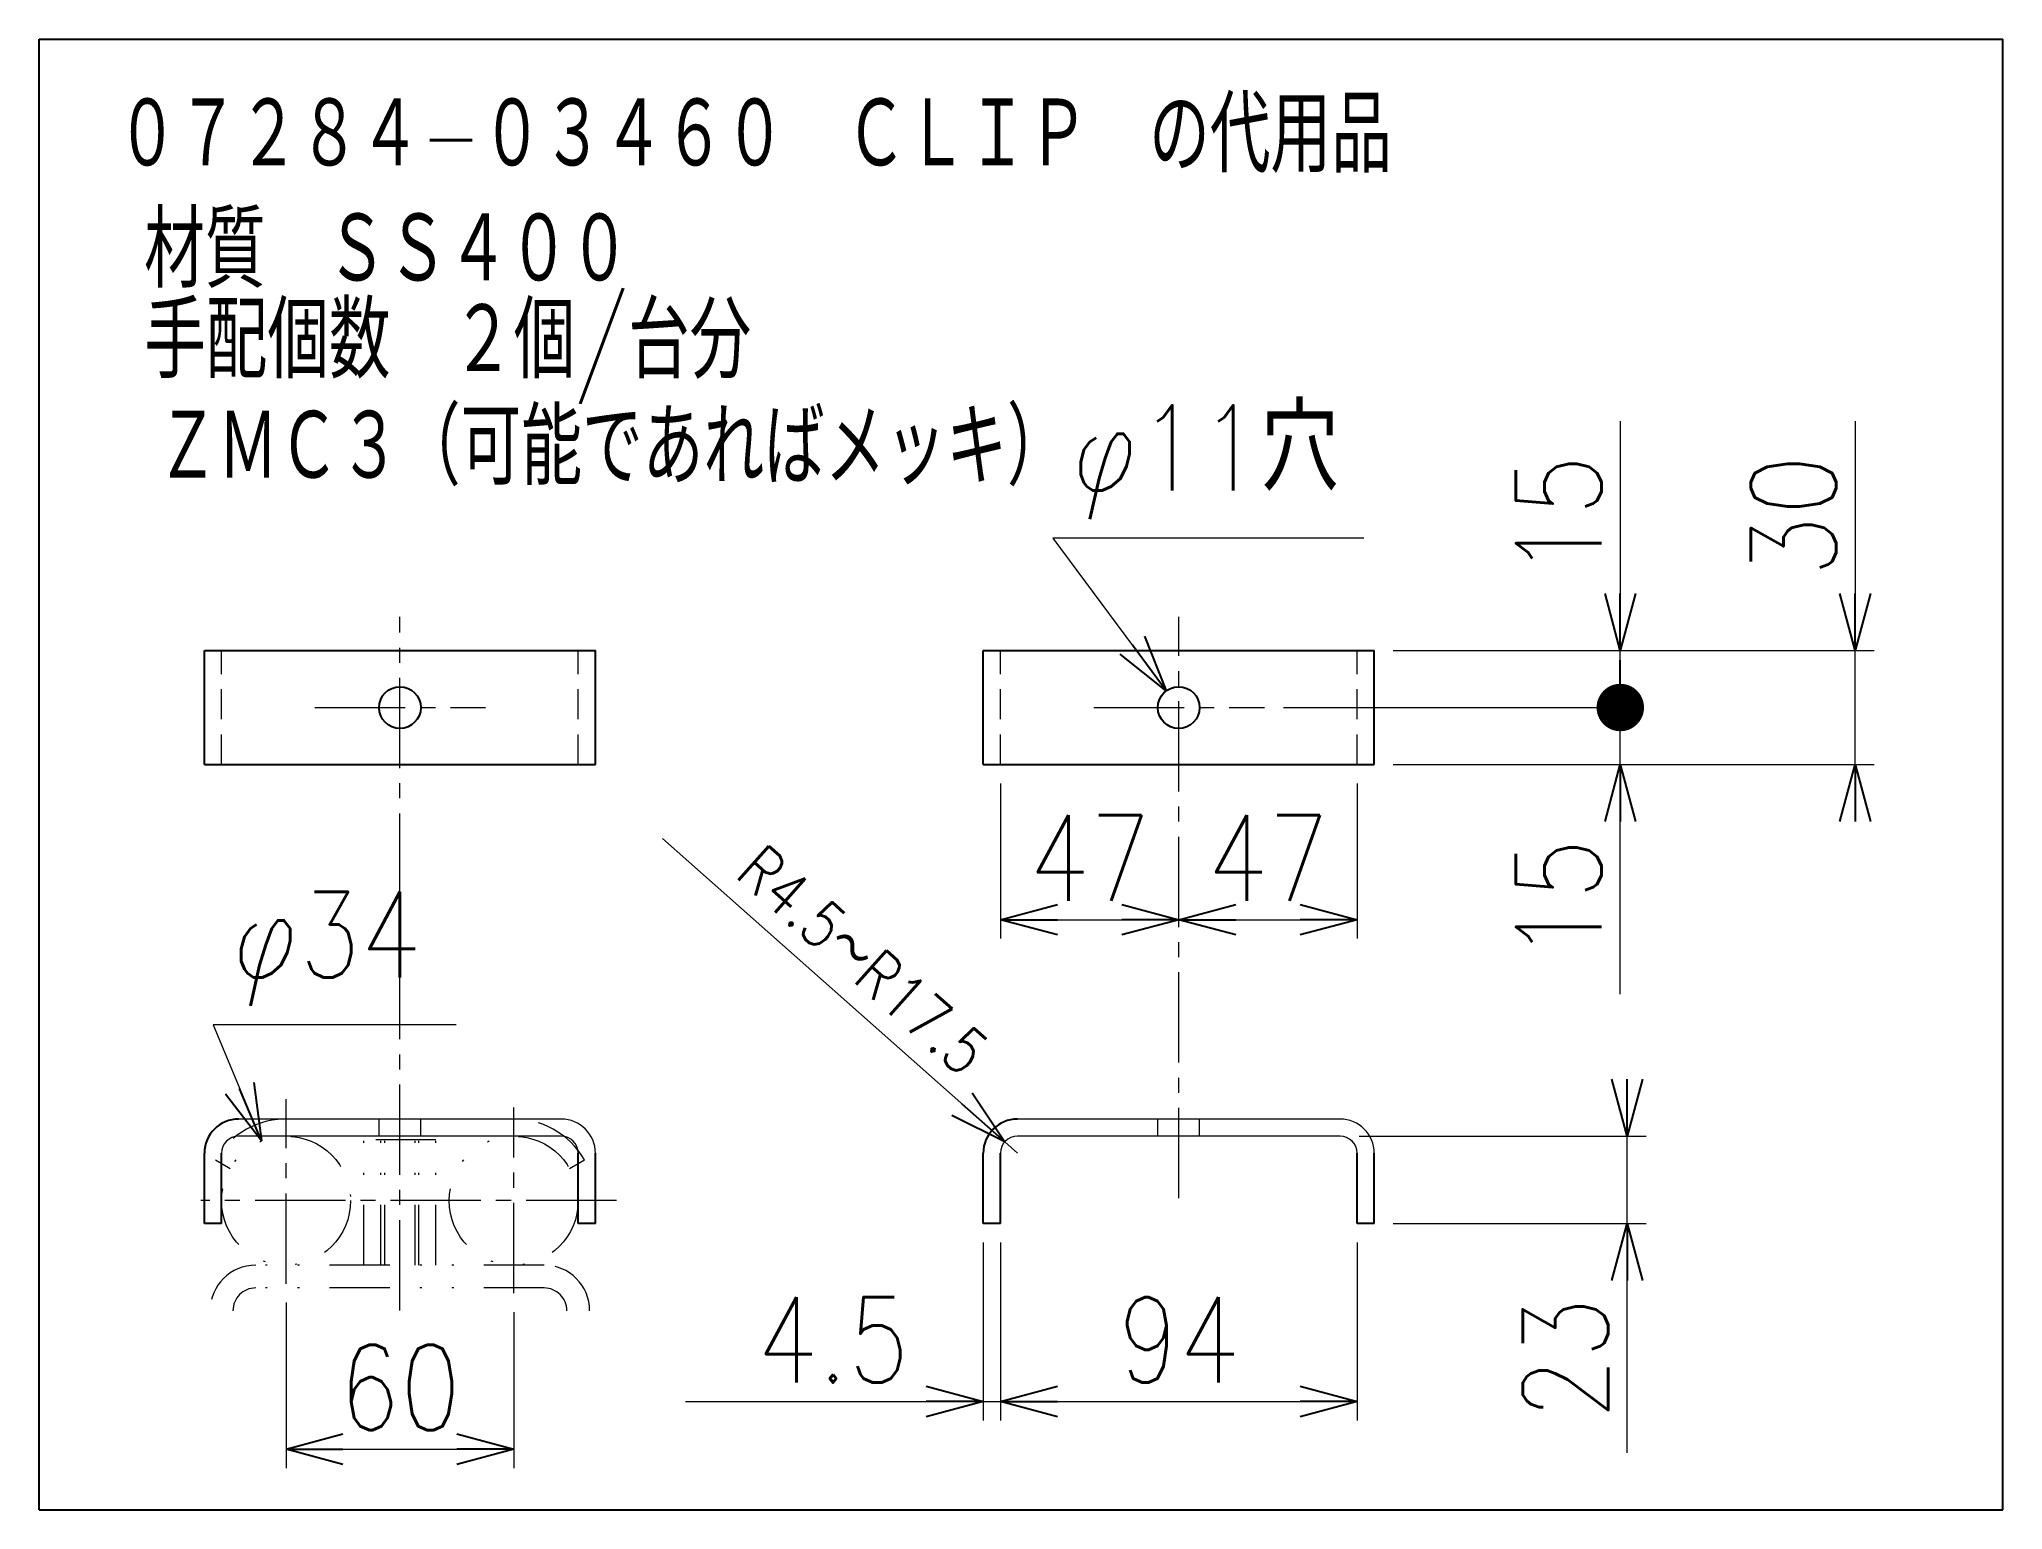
# Model space of a CAD drawing. Header units: millimetres. Extents: x -14999406 to 483, y -318 to 426.
# Drawn here: x -1692.8 to -1589.3, y 5.8 to 83.3 of the extents above.
import ezdxf
from ezdxf.enums import TextEntityAlignment as Align

# ---------------------------------------------------------------- set-up
doc = ezdxf.new("R2010")
doc.units = ezdxf.units.MM
doc.header["$LTSCALE"] = 0.25
for name, pattern in [('CENTER2', [28.575, 19.05, -3.175, 3.175, -3.175]), ('DASHED2', [9.525, 6.35, -3.175]), ('DIVIDE', [31.75, 12.7, -6.35, 0, -6.35, 0, -6.35])]:
    doc.linetypes.add(name, pattern=pattern)
doc.layers.add('Layer0016', color=7, linetype='Continuous')
doc.styles.add('dcStyle0', font='txt.shx', dxfattribs={"width": 0.833333, "bigfont": 'bigfont'})
doc.dimstyles.new('dc_Diam06', dxfattribs={"dimtxt": 4.5, "dimasz": 3.000002, "dimexe": 1, "dimexo": 1, "dimgap": 1, "dimtad": 2, "dimtih": 1, "dimtoh": 1, "dimdec": 1, "dimdsep": 46, "dimtxsty": 'dcStyle0', "dimblk1": 'OPEN30', "dimblk2": 'OPEN30', "dimsah": 1, "dimcen": 0.09, "dimclrd": 7, "dimclre": 7, "dimclrt": 7, "dimadec": 0, "dimazin": 2, "dimtfac": 1, "dimtdec": 4, "dimtofl": 0, "dimtmove": 0, "dimatfit": 3, "dimfxl": 1, "dimarcsym": 1})
doc.dimstyles.new('dc_Radial05', dxfattribs={"dimtxt": 2.4, "dimasz": 3.000002, "dimexe": 1, "dimexo": 1, "dimgap": 1, "dimtad": 3, "dimdec": 1, "dimdsep": 46, "dimtxsty": 'dcStyle0', "dimblk1": 'OPEN30', "dimblk2": 'OPEN30', "dimsah": 1, "dimcen": 0.09, "dimclrd": 7, "dimclre": 7, "dimclrt": 7, "dimadec": 0, "dimazin": 2, "dimtfac": 1, "dimtdec": 4, "dimtmove": 0, "dimatfit": 0, "dimfxl": 1, "dimarcsym": 1})
doc.dimstyles.new('dc_Rotated', dxfattribs={"dimtxt": 4.5, "dimasz": 3.000002, "dimexe": 1, "dimexo": 1, "dimgap": 1, "dimtad": 3, "dimdec": 1, "dimdsep": 46, "dimtxsty": 'dcStyle0', "dimblk1": 'OPEN30', "dimblk2": 'OPEN30', "dimsah": 1, "dimcen": 0.09, "dimclrd": 7, "dimclre": 7, "dimclrt": 7, "dimadec": 0, "dimazin": 2, "dimtfac": 1, "dimtdec": 4, "dimtmove": 0, "dimatfit": 3, "dimfxl": 1, "dimarcsym": 1})
doc.dimstyles.new('dc_Rotated_F2', dxfattribs={"dimtxt": 4.5, "dimasz": 3.000002, "dimexe": 1, "dimexo": 1, "dimgap": 1, "dimtad": 3, "dimdec": 1, "dimdsep": 46, "dimtxsty": 'dcStyle0', "dimblk1": 'OPEN30', "dimblk2": 'OPEN30', "dimsah": 1, "dimcen": 0.09, "dimse1": 1, "dimclrd": 7, "dimclre": 7, "dimclrt": 7, "dimadec": 0, "dimazin": 2, "dimtfac": 1, "dimtdec": 4, "dimtmove": 0, "dimatfit": 3, "dimfxl": 1, "dimarcsym": 1})
doc.dimstyles.new('dc_Rotated_F3', dxfattribs={"dimtxt": 4.5, "dimasz": 3.000002, "dimexe": 1, "dimexo": 1, "dimgap": 1, "dimtad": 3, "dimdec": 1, "dimdsep": 46, "dimtxsty": 'dcStyle0', "dimblk1": 'OPEN30', "dimblk2": 'OPEN30', "dimsah": 1, "dimcen": 0.09, "dimse2": 1, "dimclrd": 7, "dimclre": 7, "dimclrt": 7, "dimadec": 0, "dimazin": 2, "dimtfac": 1, "dimtdec": 4, "dimtmove": 0, "dimatfit": 3, "dimfxl": 1, "dimarcsym": 1})

# ---------------------------------------------------------------- blocks, each defined once
blk = doc.blocks.new('_Open30')
at = {"color": 0, "linetype": 'ByBlock', "lineweight": -2}
for p, q in [((-1, 0.267949), (0, 0)), ((0, 0), (-1, -0.267949)), ((0, 0), (-1, 0))]:
    blk.add_line(p, q, dxfattribs=at)
blk = doc.blocks.new('*D2')
at = {"layer": 'Layer0016', "color": 7, "linetype": 'Continuous', "lineweight": 13}
for p, q in [((-1627.24, 48.08), (-1608.48, 48.08)), ((-1609.48, 45.08), (-1609.48, 48.08)), ((-1621.45, 45.08), (-1608.48, 45.08)), ((-1609.48, 32.98), (-1609.48, 45.08))]:
    blk.add_line(p, q, dxfattribs=at)
at = {"layer": 'Layer0016', "color": 7, "xscale": 3.000002807615286, "yscale": 2.999989368223643, "rotation": 90}
blk.add_blockref('_Open30', (-1609.48, 45.08), dxfattribs=at)
at = {"layer": 'Layer0016', "color": 7, "insert": (-1610.48, 41.18), "char_height": 4.5, "attachment_point": 9, "rotation": 90, "style": 'dcStyle0'}
blk.add_mtext('\\T1.00;15', dxfattribs=at)
blk = doc.blocks.new('_Dot')
at = {"color": 0, "linetype": 'ByBlock', "lineweight": -2}
blk.add_line((-0.5, 0), (-1, 0), dxfattribs=at)
at = {"color": 0, "linetype": 'ByBlock', "const_width": 0.5}
blk.add_lwpolyline([(-0.25, 0, 1), (0.25, 0, 1)], format="xyb", close=True, dxfattribs=at)
blk = doc.blocks.new('*D3')
at = {"layer": 'Layer0016', "color": 7, "linetype": 'Continuous', "lineweight": 13}
for p, q in [((-1609.48, 63.17), (-1609.48, 51.08)), ((-1621.45, 51.08), (-1608.48, 51.08)), ((-1609.48, 48.08), (-1609.48, 51.08)), ((-1627.24, 48.08), (-1608.48, 48.08))]:
    blk.add_line(p, q, dxfattribs=at)
at = {"layer": 'Layer0016', "color": 7, "rotation": 270}
for name, p, xscale, yscale in [('_Open30', (-1609.48, 51.08), 3.000002807615286, 2.999989368223643), ('_Dot', (-1609.48, 48.08), 2.5, 2.5)]:
    blk.add_blockref(name, p, dxfattribs=dict(at, xscale=xscale, yscale=yscale))
at = {"layer": 'Layer0016', "color": 7, "insert": (-1610.48, 54.97), "char_height": 4.5, "attachment_point": 7, "rotation": 90, "style": 'dcStyle0'}
blk.add_mtext('\\T1.00;15', dxfattribs=at)
blk = doc.blocks.new('DC_IMAGEDIMGROUP_1')
at = {"layer": 'Layer0016', "color": 7, "linetype": 'Continuous', "lineweight": 13}
for p, q in [((-1597.1, 63.17), (-1597.1, 51.08)), ((-1621.45, 51.08), (-1596.1, 51.08)), ((-1597.1, 45.08), (-1597.1, 51.08)), ((-1621.45, 45.08), (-1596.1, 45.08)), ((-1597.1, 44.08), (-1597.1, 45.08))]:
    blk.add_line(p, q, dxfattribs=at)
at = {"layer": 'Layer0016', "color": 7, "xscale": 3.000002807615286, "yscale": 2.999989368223643}
for p, rotation in [((-1597.1, 51.08), 270), ((-1597.1, 45.08), 90)]:
    blk.add_blockref('_Open30', p, dxfattribs=dict(at, rotation=rotation))
at = {"layer": 'Layer0016', "color": 7, "insert": (-1598.1, 54.97), "char_height": 4.5, "attachment_point": 7, "rotation": 90, "style": 'dcStyle0'}
blk.add_mtext('\\T1.00;30', dxfattribs=at)
blk = doc.blocks.new('*D5')
at = {"layer": 'Layer0016', "color": 7, "linetype": 'Continuous', "lineweight": 13}
for p, q in [((-1643.06, 19.89), (-1643.06, 10.51)), ((-1642.15, 19.89), (-1642.15, 10.51)), ((-1658.76, 11.51), (-1643.06, 11.51)), ((-1643.06, 11.51), (-1642.15, 11.51))]:
    blk.add_line(p, q, dxfattribs=at)
at = {"layer": 'Layer0016', "color": 7, "xscale": 3.000002807615286, "yscale": 2.999989368223643, "rotation": 360}
blk.add_blockref('_Open30', (-1643.06, 11.51), dxfattribs=at)
at = {"layer": 'Layer0016', "color": 7, "insert": (-1646.96, 12.51), "char_height": 4.5, "attachment_point": 9, "style": 'dcStyle0'}
blk.add_mtext('\\T1.00;4.5', dxfattribs=at)
blk = doc.blocks.new('*D6')
at = {"layer": 'Layer0016', "color": 7, "linetype": 'Continuous', "lineweight": 13}
for p, q in [((-1642.15, 19.89), (-1642.15, 10.51)), ((-1623.35, 19.89), (-1623.35, 10.51)), ((-1642.15, 11.51), (-1623.35, 11.51))]:
    blk.add_line(p, q, dxfattribs=at)
at = {"layer": 'Layer0016', "color": 7, "xscale": 3.000002807615286, "yscale": 2.999989368223643}
for p, rotation in [((-1642.15, 11.51), 180), ((-1623.35, 11.51), 360)]:
    blk.add_blockref('_Open30', p, dxfattribs=dict(at, rotation=rotation))
at = {"layer": 'Layer0016', "color": 7, "insert": (-1632.75, 12.51), "char_height": 4.5, "attachment_point": 8, "style": 'dcStyle0'}
blk.add_mtext('\\T1.00;94', dxfattribs=at)
blk = doc.blocks.new('DC_IMAGEDIMGROUP_2')
at = {"layer": 'Layer0016', "color": 7, "linetype": 'Continuous', "lineweight": 13}
for p, q in [((-1609.12, 26.49), (-1609.12, 25.49)), ((-1623.25, 25.49), (-1608.12, 25.49)), ((-1609.12, 20.89), (-1609.12, 25.49)), ((-1621.45, 20.89), (-1608.12, 20.89)), ((-1609.12, 8.8), (-1609.12, 20.89))]:
    blk.add_line(p, q, dxfattribs=at)
at = {"layer": 'Layer0016', "color": 7, "xscale": 3.000002807615286, "yscale": 2.999989368223643}
for p, rotation in [((-1609.12, 25.49), 270), ((-1609.12, 20.89), 90)]:
    blk.add_blockref('_Open30', p, dxfattribs=dict(at, rotation=rotation))
at = {"layer": 'Layer0016', "color": 7, "insert": (-1610.12, 17), "char_height": 4.5, "attachment_point": 9, "rotation": 90, "style": 'dcStyle0'}
blk.add_mtext('\\T1.00;23', dxfattribs=at)
blk = doc.blocks.new('*D8')
at = {"layer": 'Layer0016', "color": 7, "linetype": 'Continuous', "lineweight": 13}
for p in [(-1659.96, 41.18), (-1641.25, 24.59)]:
    blk.add_line(p, (-1641.93, 25.19), dxfattribs=at)
at = {"layer": 'Layer0016', "color": 7, "xscale": 3.000002807615286, "yscale": 2.999989368223643, "rotation": 318.432318794415}
blk.add_blockref('_Open30', (-1641.93, 25.19), dxfattribs=at)
at = {"layer": 'Layer0016', "color": 7, "insert": (-1644.18, 28.53), "char_height": 2.4, "attachment_point": 9, "rotation": 318.4323, "style": 'dcStyle0'}
blk.add_mtext('\\T1.00;R4.5～R17.5', dxfattribs=at)
blk = doc.blocks.new('*D9')
at = {"layer": 'Layer0016', "color": 7, "linetype": 'Continuous', "lineweight": 13}
for p, q in [((-1639.4, 57.01), (-1633.41, 48.96)), ((-1623, 57.01), (-1639.4, 57.01))]:
    blk.add_line(p, q, dxfattribs=at)
at = {"layer": 'Layer0016', "color": 7, "xscale": 3.000002807615286, "yscale": 2.999989368223643, "rotation": 306.6337068034073}
blk.add_blockref('_Open30', (-1633.41, 48.96), dxfattribs=at)
at = {"layer": 'Layer0016', "color": 7, "insert": (-1638.4, 58.01), "char_height": 4.5, "attachment_point": 7, "style": 'dcStyle0'}
blk.add_mtext('\\T1.00;φ11穴', dxfattribs=at)
blk = doc.blocks.new('*D10')
at = {"layer": 'Layer0016', "color": 7, "linetype": 'Continuous', "lineweight": 13}
for p, q in [((-1642.15, 44.08), (-1642.15, 35.9)), ((-1642.15, 36.9), (-1632.75, 36.9))]:
    blk.add_line(p, q, dxfattribs=at)
at = {"layer": 'Layer0016', "color": 7, "xscale": 3.000002807615286, "yscale": 2.999989368223643}
for p, rotation in [((-1642.15, 36.9), 180), ((-1632.75, 36.9), 360)]:
    blk.add_blockref('_Open30', p, dxfattribs=dict(at, rotation=rotation))
at = {"layer": 'Layer0016', "color": 7, "insert": (-1637.45, 37.9), "char_height": 4.5, "attachment_point": 8, "style": 'dcStyle0'}
blk.add_mtext('\\T1.00;47', dxfattribs=at)
blk = doc.blocks.new('*D11')
at = {"layer": 'Layer0016', "color": 7, "linetype": 'Continuous', "lineweight": 13}
for p, q in [((-1623.35, 44.08), (-1623.35, 35.9)), ((-1632.75, 36.9), (-1623.35, 36.9))]:
    blk.add_line(p, q, dxfattribs=at)
at = {"layer": 'Layer0016', "color": 7, "xscale": 3.000002807615286, "yscale": 2.999989368223643}
for p, rotation in [((-1632.75, 36.9), 180), ((-1623.35, 36.9), 360)]:
    blk.add_blockref('_Open30', p, dxfattribs=dict(at, rotation=rotation))
at = {"layer": 'Layer0016', "color": 7, "insert": (-1628.05, 37.9), "char_height": 4.5, "attachment_point": 8, "style": 'dcStyle0'}
blk.add_mtext('\\T1.00;47', dxfattribs=at)
blk = doc.blocks.new('*D12')
at = {"layer": 'Layer0016', "color": 7, "linetype": 'Continuous', "lineweight": 13}
for p, q in [((-1679.81, 16.72), (-1679.81, 8)), ((-1667.81, 16.22), (-1667.81, 8)), ((-1679.81, 9), (-1667.81, 9))]:
    blk.add_line(p, q, dxfattribs=at)
at = {"layer": 'Layer0016', "color": 7, "xscale": 3.000002807615286, "yscale": 2.999989368223643}
for p, rotation in [((-1679.81, 9), 180), ((-1667.81, 9), 360)]:
    blk.add_blockref('_Open30', p, dxfattribs=dict(at, rotation=rotation))
at = {"layer": 'Layer0016', "color": 7, "insert": (-1673.81, 10), "char_height": 4.5, "attachment_point": 8, "style": 'dcStyle0'}
blk.add_mtext('\\T1.00;60', dxfattribs=at)
blk = doc.blocks.new('*D13')
at = {"layer": 'Layer0016', "color": 7, "linetype": 'Continuous', "lineweight": 13}
for p, q in [((-1683.65, 31.36), (-1681.11, 25.24)), ((-1670.85, 31.36), (-1683.65, 31.36))]:
    blk.add_line(p, q, dxfattribs=at)
at = {"layer": 'Layer0016', "color": 7, "xscale": 3.000002807615286, "yscale": 2.999989368223643, "rotation": 292.49200224124}
blk.add_blockref('_Open30', (-1681.11, 25.24), dxfattribs=at)
at = {"layer": 'Layer0016', "color": 7, "insert": (-1682.65, 32.36), "char_height": 4.5, "attachment_point": 7, "style": 'dcStyle0'}
blk.add_mtext('\\T1.00;φ34', dxfattribs=at)

msp = doc.modelspace()

# ---------------------------------------------------------------- linework, layer by layer
at = {"layer": 'Layer0016', "color": 7, "linetype": 'Continuous', "lineweight": 25}
for p, q in [((-1692.817, 83.294), (-1589.323, 83.294)), ((-1692.817, 5.806), (-1692.817, 83.294)), ((-1589.323, 5.806), (-1589.323, 83.294)), ((-1684.11, 45.077), (-1684.11, 51.077)), ((-1684.11, 51.077), (-1663.505, 51.077)), ((-1663.505, 45.077), (-1663.505, 51.077)), ((-1643.058, 45.077), (-1643.058, 51.077)), ((-1643.058, 51.077), (-1622.452, 51.077)), ((-1622.452, 45.077), (-1622.452, 51.077)), ((-1684.11, 45.077), (-1663.505, 45.077)), ((-1643.058, 45.077), (-1622.452, 45.077)), ((-1684.11, 20.894), (-1684.11, 24.594)), ((-1683.208, 20.894), (-1683.208, 24.594)), ((-1664.408, 20.894), (-1664.408, 24.594)), ((-1663.505, 20.894), (-1663.505, 24.594)), ((-1643.058, 20.894), (-1643.058, 24.594)), ((-1642.155, 20.894), (-1642.155, 24.594)), ((-1623.355, 20.894), (-1623.355, 24.594)), ((-1622.452, 20.894), (-1622.452, 24.594)), ((-1683.208, 20.894), (-1684.11, 20.894)), ((-1663.505, 20.894), (-1664.408, 20.894)), ((-1642.155, 20.894), (-1643.058, 20.894)), ((-1622.452, 20.894), (-1623.355, 20.894)), ((-1692.817, 5.806), (-1589.323, 5.806))]:
    msp.add_line(p, q, dxfattribs=at)
at = {"layer": 'Layer0016', "color": 7, "linetype": 'CENTER2', "lineweight": 13}
for p, q in [((-1673.808, 16.308), (-1673.808, 52.852)), ((-1632.755, 22.222), (-1632.755, 52.852)), ((-1678.289, 48.077), (-1669.289, 48.077)), ((-1637.236, 48.077), (-1628.236, 48.077)), ((-1679.808, 17.716), (-1679.808, 27.446)), ((-1667.808, 17.219), (-1667.808, 27.007)), ((-1662.394, 22.094), (-1684.302, 22.094))]:
    msp.add_line(p, q, dxfattribs=at)
at = {"layer": 'Layer0016', "color": 7, "linetype": 'DASHED2', "lineweight": 13}
for p, q in [((-1683.208, 45.077), (-1683.208, 51.077)), ((-1664.408, 45.077), (-1664.408, 51.077)), ((-1642.155, 45.077), (-1642.155, 51.077)), ((-1623.355, 45.077), (-1623.355, 51.077)), ((-1674.908, 25.494), (-1674.908, 26.394)), ((-1672.708, 25.494), (-1672.708, 26.394)), ((-1633.855, 25.494), (-1633.855, 26.394)), ((-1631.655, 25.494), (-1631.655, 26.394))]:
    msp.add_line(p, q, dxfattribs=at)
at = {"layer": 'Layer0016', "color": 7, "linetype": 'Continuous', "lineweight": 13}
for p, q in [((-1665.305, 26.394), (-1682.31, 26.394)), ((-1624.252, 26.394), (-1641.258, 26.394)), ((-1665.308, 25.494), (-1682.308, 25.494)), ((-1624.255, 25.494), (-1641.255, 25.494))]:
    msp.add_line(p, q, dxfattribs=at)
at = {"layer": 'Layer0016', "color": 7, "linetype": 'DIVIDE', "lineweight": 13}
for p, q in [((-1675.708, 18.694), (-1675.708, 25.294)), ((-1671.908, 25.294), (-1675.708, 25.294)), ((-1674.808, 18.694), (-1674.808, 25.294)), ((-1674.608, 18.694), (-1674.608, 25.294)), ((-1673.008, 18.694), (-1673.008, 25.294)), ((-1672.808, 18.694), (-1672.808, 25.294)), ((-1671.908, 18.694), (-1671.908, 25.294)), ((-1683.534, 24.245), (-1682.752, 23.794)), ((-1664.863, 23.794), (-1664.081, 24.245)), ((-1666.208, 18.694), (-1681.408, 18.694)), ((-1666.208, 17.494), (-1681.408, 17.494))]:
    msp.add_line(p, q, dxfattribs=at)
at = {"layer": 'Layer0016', "color": 7, "linetype": 'Continuous', "lineweight": 25}
for centre in [(-1673.808, 48.077), (-1632.755, 48.077)]:
    msp.add_circle(centre, 1.1, dxfattribs=at)
at = {"layer": 'Layer0016', "color": 7, "linetype": 'DIVIDE', "lineweight": 13}
for centre in [(-1679.808, 22.094), (-1679.808, 22.094), (-1667.808, 22.094), (-1667.808, 22.094)]:
    msp.add_circle(centre, 3.4, dxfattribs=at)
at = {"layer": 'Layer0016', "color": 7, "linetype": 'Continuous', "lineweight": 25}
for centre in [(-1682.31, 24.594), (-1641.258, 24.594)]:
    msp.add_arc(centre, 1.8, 90, 180, dxfattribs=at)
at = {"layer": 'Layer0016', "color": 7, "linetype": 'DIVIDE', "lineweight": 13}
for centre, radius, start, end in [((-1679.808, 22.094), 4.303, 87.98612, 150), ((-1667.808, 22.094), 4.303, 30, 92.01388), ((-1681.408, 16.294), 2.4, 90, 180), ((-1666.208, 16.294), 2.4, 360, 90), ((-1681.408, 16.294), 1.2, 90, 180), ((-1666.208, 16.294), 1.2, 360, 90)]:
    msp.add_arc(centre, radius, start, end, dxfattribs=at)
at = {"layer": 'Layer0016', "color": 7, "linetype": 'Continuous', "lineweight": 13}
for centre, radius, start, end in [((-1665.305, 24.594), 1.8, 0, 90), ((-1624.252, 24.594), 1.8, 0, 90), ((-1682.308, 24.594), 0.9, 90, 180), ((-1665.308, 24.594), 0.9, 0, 90), ((-1641.255, 24.594), 0.9, 90, 180), ((-1624.255, 24.594), 0.9, 0, 90)]:
    msp.add_arc(centre, radius, start, end, dxfattribs=at)

# ---------------------------------------------------------------- block references
at = {"layer": 'Layer0016', "linetype": 'Continuous'}
for name in ['DC_IMAGEDIMGROUP_1', 'DC_IMAGEDIMGROUP_2']:
    msp.add_blockref(name, (0, 0), dxfattribs=at)

# ---------------------------------------------------------------- texts
at = {"layer": 'Layer0016', "color": 7, "style": 'dcStyle0'}
for s, width, p, p2 in [('０７２８４-０３４６０\u3000ＣＬＩＰ\u3000の代用品', 0.921149, (-1688.724, 76.266), (-1621.524, 76.266)), ('材質\u3000ＳＳ４００', 0.953191, (-1687.288, 70.205), (-1661.688, 70.205)), ('手配個数\u3000２個/台分', 0.928177, (-1687.288, 65.424), (-1655.288, 65.424)), ('ＺＭＣ３（可能であればメッキ）', 0.94382, (-1686.609, 59.808), (-1638.609, 59.808))]:
    msp.add_text(s, height=4, dxfattribs=dict(at, width=width)).set_placement(p, p2, align=Align.FIT)

# ---------------------------------------------------------------- dimensions: what is measured, and where the dimension line sits
at = {"layer": 'Layer0016', "linetype": 'Continuous', "lineweight": 13}
for p1, p2, text, picture, middle in [((-1632.098, 47.194), (-1633.411, 48.96), 'φ11穴', '*D9', (-1631.2, 57.013)), ((-1678.507, 18.952), (-1681.108, 25.235), 'φ34', '*D13', (-1677.246, 31.364))]:
    dim = msp.add_diameter_dim_2p(p1=p1, p2=p2, text=text, dimstyle='dc_Diam06', override={"dimtxt": 4.5, "dimasz": 3.000002, "dimexe": 1, "dimexo": 1, "dimgap": 1, "dimtad": 2, "dimdec": 1, "dimlfac": 1, "dimzin": 8, "dimtxsty": 'dcStyle0', "dimblk1": 'Open30', "dimblk2": 'Open30', "dimsah": 1, "dimclrd": 7, "dimclre": 7, "dimclrt": 7, "dimazin": 2, "dimtolj": 0, "dimtzin": 8, "dimarcsym": 1}, dxfattribs=at)
    dim.commit()
    dim.dimension.update_dxf_attribs({"geometry": picture, "text_midpoint": middle, "dimtype": 163})
for base, p1, p2, override, picture, middle in [((-1609.484, 51.077), (-1628.236, 48.077), (-1622.452, 51.077), {"dimtxt": 4.5, "dimasz": 2.5, "dimexe": 1, "dimexo": 1, "dimgap": 1, "dimtad": 3, "dimtih": 0, "dimtoh": 0, "dimdec": 1, "dimlfac": 1, "dimzin": 8, "dimtxsty": 'dcStyle0', "dimblk1": 'Dot', "dimblk2": 'Dot', "dimsah": 1, "dimclrd": 7, "dimclre": 7, "dimclrt": 7, "dimazin": 2, "dimtofl": 1, "dimtolj": 0, "dimtzin": 8, "dimarcsym": 1}, '*D3', (-1609.484, 58.575)), ((-1609.484, 48.077), (-1622.452, 45.077), (-1628.236, 48.077), {"dimtxt": 4.5, "dimasz": 3.000002, "dimexe": 1, "dimexo": 1, "dimgap": 1, "dimtad": 3, "dimtih": 0, "dimtoh": 0, "dimdec": 1, "dimlfac": 1, "dimzin": 8, "dimtxsty": 'dcStyle0', "dimblk1": 'Open30', "dimblk2": 'Open30', "dimsah": 1, "dimclrd": 7, "dimclre": 7, "dimclrt": 7, "dimazin": 2, "dimtofl": 1, "dimtolj": 0, "dimtzin": 8, "dimarcsym": 1}, '*D2', (-1609.484, 37.579))]:
    dim = msp.add_linear_dim(base=base, p1=p1, p2=p2, angle=90, text='15', dimstyle='dc_Rotated', override=override, dxfattribs=at)
    dim.commit()
    dim.dimension.update_dxf_attribs({"geometry": picture, "text_midpoint": middle, "dimtype": 160})
for base, p1, p2, text, dimstyle, override, picture, middle in [((-1632.755, 36.901), (-1642.155, 45.077), (-1632.755, 36.901), '47', 'dc_Rotated_F3', {"dimtxt": 4.5, "dimasz": 3.000002, "dimexe": 1, "dimexo": 1, "dimgap": 1, "dimtad": 3, "dimtih": 0, "dimtoh": 0, "dimdec": 1, "dimlfac": 1, "dimzin": 8, "dimtxsty": 'dcStyle0', "dimblk1": 'Open30', "dimblk2": 'Open30', "dimsah": 1, "dimse2": 1, "dimclrd": 7, "dimclre": 7, "dimclrt": 7, "dimazin": 2, "dimtofl": 1, "dimtolj": 0, "dimtzin": 8, "dimarcsym": 1}, '*D10', (-1637.455, 36.901)), ((-1623.355, 36.901), (-1632.755, 36.901), (-1623.355, 45.077), '47', 'dc_Rotated_F2', {"dimtxt": 4.5, "dimasz": 3.000002, "dimexe": 1, "dimexo": 1, "dimgap": 1, "dimtad": 3, "dimtih": 0, "dimtoh": 0, "dimdec": 1, "dimlfac": 1, "dimzin": 8, "dimtxsty": 'dcStyle0', "dimblk1": 'Open30', "dimblk2": 'Open30', "dimsah": 1, "dimse1": 1, "dimclrd": 7, "dimclre": 7, "dimclrt": 7, "dimazin": 2, "dimtofl": 1, "dimtolj": 0, "dimtzin": 8, "dimarcsym": 1}, '*D11', (-1628.055, 36.901)), ((-1642.155, 11.506), (-1643.058, 20.894), (-1642.155, 20.894), '4.5', 'dc_Rotated', {"dimtxt": 4.5, "dimasz": 3.000002, "dimexe": 1, "dimexo": 1, "dimgap": 1, "dimtad": 3, "dimtih": 0, "dimtoh": 0, "dimdec": 1, "dimlfac": 1, "dimzin": 8, "dimtxsty": 'dcStyle0', "dimblk1": 'Open30', "dimblk2": 'Open30', "dimsah": 1, "dimclrd": 7, "dimclre": 7, "dimclrt": 7, "dimazin": 2, "dimtofl": 1, "dimtolj": 0, "dimtzin": 8, "dimarcsym": 1}, '*D5', (-1652.355, 11.506)), ((-1623.355, 11.506), (-1642.155, 20.894), (-1623.355, 20.894), '94', 'dc_Rotated', {"dimtxt": 4.5, "dimasz": 3.000002, "dimexe": 1, "dimexo": 1, "dimgap": 1, "dimtad": 3, "dimtih": 0, "dimtoh": 0, "dimdec": 1, "dimlfac": 1, "dimzin": 8, "dimtxsty": 'dcStyle0', "dimblk1": 'Open30', "dimblk2": 'Open30', "dimsah": 1, "dimclrd": 7, "dimclre": 7, "dimclrt": 7, "dimazin": 2, "dimtofl": 1, "dimtolj": 0, "dimtzin": 8, "dimarcsym": 1}, '*D6', (-1632.755, 11.506)), ((-1667.808, 8.997), (-1679.808, 17.716), (-1667.808, 17.219), '60', 'dc_Rotated', {"dimtxt": 4.5, "dimasz": 3.000002, "dimexe": 1, "dimexo": 1, "dimgap": 1, "dimtad": 3, "dimtih": 0, "dimtoh": 0, "dimdec": 1, "dimlfac": 1, "dimzin": 8, "dimtxsty": 'dcStyle0', "dimblk1": 'Open30', "dimblk2": 'Open30', "dimsah": 1, "dimclrd": 7, "dimclre": 7, "dimclrt": 7, "dimazin": 2, "dimtofl": 1, "dimtolj": 0, "dimtzin": 8, "dimarcsym": 1}, '*D12', (-1673.808, 8.997))]:
    dim = msp.add_linear_dim(base=base, p1=p1, p2=p2, text=text, dimstyle=dimstyle, override=override, dxfattribs=at)
    dim.commit()
    dim.dimension.update_dxf_attribs({"geometry": picture, "text_midpoint": middle, "dimtype": 160})
dim = msp.add_radius_dim(center=(-1641.255, 24.594), mpoint=(-1641.928, 25.191), text='R4.5～R17.5', dimstyle='dc_Radial05', override={"dimtxt": 2.4, "dimasz": 3.000002, "dimexe": 1, "dimexo": 1, "dimgap": 1, "dimtad": 3, "dimtih": 0, "dimtoh": 0, "dimdec": 1, "dimlfac": 1, "dimzin": 8, "dimtxsty": 'dcStyle0', "dimblk1": 'Open30', "dimblk2": 'Open30', "dimsah": 1, "dimclrd": 7, "dimclre": 7, "dimclrt": 7, "dimazin": 2, "dimtofl": 1, "dimatfit": 0, "dimtolj": 0, "dimtzin": 8, "dimarcsym": 1}, dxfattribs=at)
dim.commit()
dim.dimension.update_dxf_attribs({"geometry": '*D8', "text_midpoint": (-1652.027, 34.147), "dimtype": 164})

doc.saveas('drawing.dxf')
